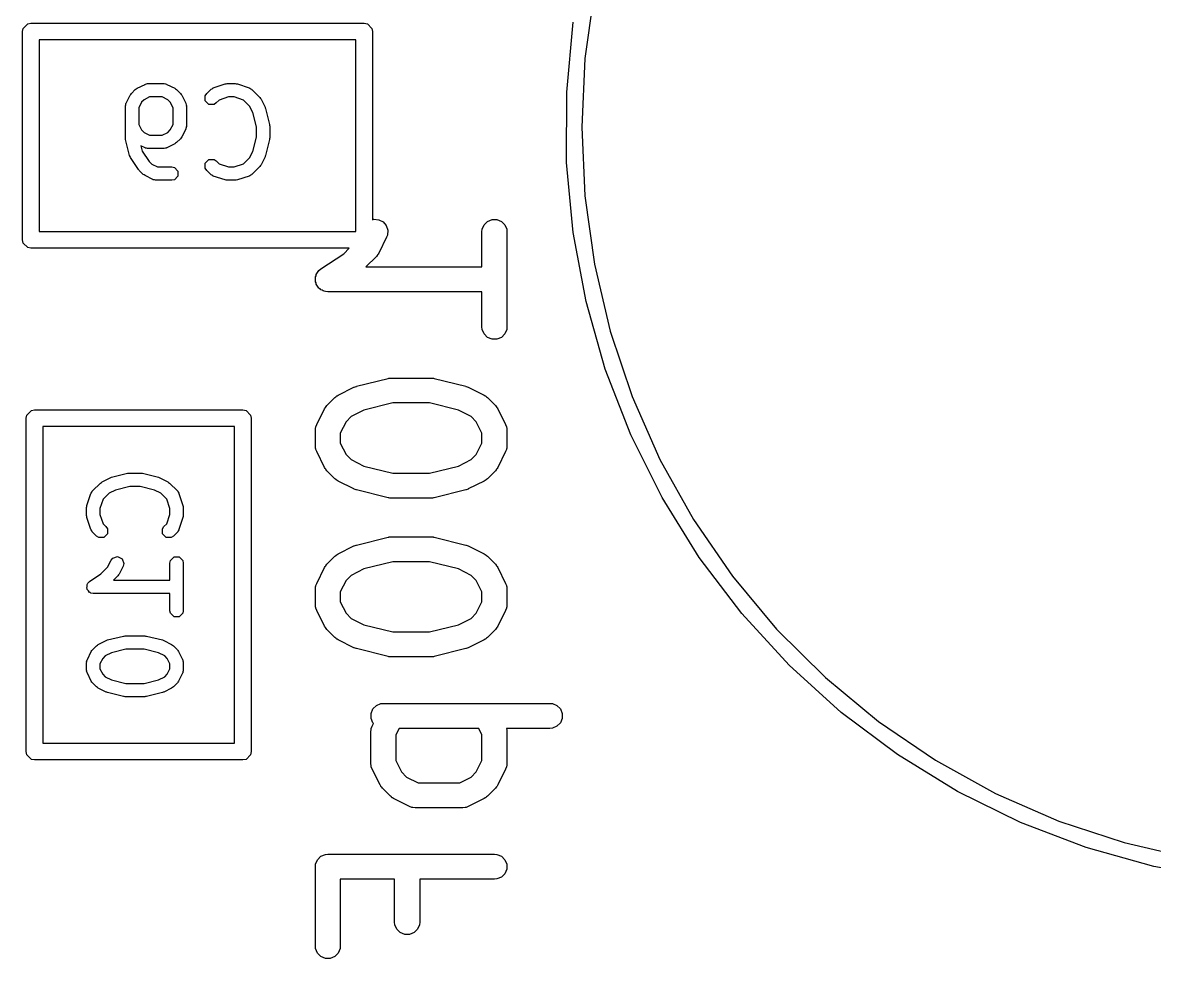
# Model space of a CAD drawing. Extents: x 4.21 to 7.42, y -5.27 to -2.46.
# Drawn here: x 6.2475 to 6.5149, y -4.4511 to -4.2301 of the extents above; entities that cross this region are included whole.
import ezdxf

# ---------------------------------------------------------------- set-up
doc = ezdxf.new("R2010")
doc.units = 0
doc.header["$MEASUREMENT"] = 0
doc.layers.add('BLACK', color=7, linetype='CONTINUOUS')

msp = doc.modelspace()

# ---------------------------------------------------------------- linework, layer by layer
at = {"layer": 'BLACK', "linetype": 'CONTINUOUS'}
for p, q in [((6.3826, -4.22245), (6.38034, -4.23856)), ((6.24761, -4.23147), (6.24868, -4.2304)), ((6.24868, -4.2304), (6.24943, -4.23025)), ((6.24943, -4.23025), (6.32817, -4.23025)), ((6.32817, -4.23025), (6.32892, -4.2304)), ((6.32892, -4.2304), (6.32999, -4.23147)), ((6.37602, -4.24649), (6.37757, -4.22996)), ((6.24746, -4.23222), (6.24761, -4.23147)), ((6.24746, -4.28143), (6.24746, -4.23222)), ((6.32999, -4.23147), (6.33014, -4.23222)), ((6.33014, -4.23222), (6.33014, -4.27667)), ((6.2514, -4.23419), (6.2514, -4.27946)), ((6.3262, -4.23419), (6.2514, -4.23419)), ((6.3262, -4.27946), (6.3262, -4.23419)), ((6.38034, -4.23856), (6.37957, -4.2548)), ((6.27316, -4.24685), (6.27409, -4.24591)), ((6.27409, -4.24591), (6.2743, -4.24577)), ((6.2743, -4.24577), (6.2745, -4.24561)), ((6.2745, -4.24561), (6.27638, -4.24468)), ((6.27638, -4.24468), (6.27645, -4.24465)), ((6.27645, -4.24465), (6.27648, -4.24463)), ((6.27648, -4.24463), (6.27673, -4.24458)), ((6.27673, -4.24458), (6.27697, -4.24451)), ((6.27697, -4.24451), (6.277, -4.24452)), ((6.277, -4.24452), (6.27708, -4.24451)), ((6.27708, -4.24451), (6.28083, -4.24451)), ((6.28083, -4.24451), (6.28091, -4.24452)), ((6.28091, -4.24452), (6.28094, -4.24451)), ((6.28094, -4.24451), (6.28119, -4.24458)), ((6.28119, -4.24458), (6.28143, -4.24463)), ((6.28143, -4.24463), (6.28146, -4.24465)), ((6.28146, -4.24465), (6.28154, -4.24468)), ((6.28154, -4.24468), (6.28341, -4.24561)), ((6.28341, -4.24561), (6.28361, -4.24577)), ((6.28361, -4.24577), (6.28382, -4.24591)), ((6.28382, -4.24591), (6.28476, -4.24685)), ((6.29097, -4.24685), (6.2919, -4.24591)), ((6.2919, -4.24591), (6.29197, -4.24586)), ((6.29197, -4.24586), (6.29199, -4.24583)), ((6.29199, -4.24583), (6.29221, -4.24571)), ((6.29221, -4.24571), (6.29242, -4.24557)), ((6.29242, -4.24557), (6.29245, -4.24557)), ((6.29245, -4.24557), (6.29252, -4.24553)), ((6.29252, -4.24553), (6.29533, -4.24459)), ((6.29533, -4.24459), (6.29558, -4.24456)), ((6.29558, -4.24456), (6.29583, -4.24451)), ((6.29583, -4.24451), (6.2977, -4.24451)), ((6.2977, -4.24451), (6.29795, -4.24456)), ((6.29795, -4.24456), (6.2982, -4.24459)), ((6.2982, -4.24459), (6.30101, -4.24553)), ((6.30101, -4.24553), (6.30108, -4.24557)), ((6.30108, -4.24557), (6.30112, -4.24557)), ((6.30112, -4.24557), (6.30133, -4.24571)), ((6.30133, -4.24571), (6.30155, -4.24583)), ((6.30155, -4.24583), (6.30156, -4.24586)), ((6.30156, -4.24586), (6.30163, -4.24591)), ((6.30163, -4.24591), (6.30351, -4.24778)), ((6.37601, -4.2631), (6.37602, -4.24649)), ((6.27183, -4.24948), (6.27188, -4.24923)), ((6.27188, -4.24923), (6.2719, -4.24921)), ((6.2719, -4.24921), (6.27192, -4.24913)), ((6.27192, -4.24913), (6.27286, -4.24725)), ((6.27286, -4.24725), (6.27302, -4.24706)), ((6.27302, -4.24706), (6.27316, -4.24685)), ((6.27556, -4.24889), (6.27491, -4.25021)), ((6.27614, -4.24832), (6.27556, -4.24889)), ((6.27745, -4.24766), (6.27614, -4.24832)), ((6.28046, -4.24766), (6.27745, -4.24766)), ((6.28177, -4.24832), (6.28046, -4.24766)), ((6.28235, -4.24889), (6.28177, -4.24832)), ((6.28301, -4.25021), (6.28235, -4.24889)), ((6.28476, -4.24685), (6.2849, -4.24706)), ((6.2849, -4.24706), (6.28505, -4.24725)), ((6.28505, -4.24725), (6.28599, -4.24913)), ((6.28599, -4.24913), (6.28601, -4.24921)), ((6.28601, -4.24921), (6.28604, -4.24923)), ((6.28604, -4.24923), (6.28609, -4.24948)), ((6.29063, -4.24736), (6.29097, -4.24685)), ((6.29063, -4.24856), (6.29063, -4.24736)), ((6.29148, -4.24941), (6.29063, -4.24856)), ((6.29319, -4.24907), (6.29268, -4.24941)), ((6.29387, -4.2484), (6.29319, -4.24907)), ((6.29609, -4.24766), (6.29387, -4.2484)), ((6.29745, -4.24766), (6.29609, -4.24766)), ((6.29967, -4.2484), (6.29745, -4.24766)), ((6.3011, -4.24983), (6.29967, -4.2484)), ((6.30351, -4.24778), (6.30365, -4.24799)), ((6.30365, -4.24799), (6.3038, -4.24819)), ((6.3038, -4.24819), (6.30474, -4.25007)), ((6.27176, -4.24972), (6.27183, -4.24948)), ((6.27177, -4.24976), (6.27176, -4.24972)), ((6.27176, -4.24983), (6.27177, -4.24976)), ((6.27176, -4.25733), (6.27176, -4.24983)), ((6.27491, -4.25021), (6.27491, -4.25415)), ((6.28301, -4.25415), (6.28301, -4.25021)), ((6.28609, -4.24948), (6.28615, -4.24972)), ((6.28615, -4.24972), (6.28614, -4.24976)), ((6.28614, -4.24976), (6.28616, -4.24983)), ((6.28616, -4.24983), (6.28616, -4.25452)), ((6.29268, -4.24941), (6.29148, -4.24941)), ((6.30184, -4.25132), (6.3011, -4.24983)), ((6.30269, -4.25471), (6.30184, -4.25132)), ((6.30474, -4.25007), (6.30478, -4.25023)), ((6.30478, -4.25023), (6.30486, -4.25039)), ((6.30486, -4.25039), (6.30579, -4.25414)), ((6.27491, -4.25415), (6.27556, -4.25546)), ((6.28235, -4.25546), (6.28301, -4.25415)), ((6.28615, -4.25463), (6.28609, -4.25488)), ((6.28616, -4.25452), (6.28614, -4.2546)), ((6.28614, -4.2546), (6.28615, -4.25463)), ((6.30579, -4.25414), (6.3058, -4.25433)), ((6.3058, -4.25433), (6.30584, -4.25452)), ((6.30584, -4.25452), (6.30584, -4.25733)), ((6.2718, -4.25752), (6.27176, -4.25733)), ((6.27556, -4.25546), (6.27614, -4.25604)), ((6.27614, -4.25604), (6.27745, -4.2567)), ((6.27745, -4.2567), (6.28046, -4.2567)), ((6.28046, -4.2567), (6.28177, -4.25604)), ((6.28177, -4.25604), (6.28235, -4.25546)), ((6.2849, -4.2573), (6.28476, -4.25751)), ((6.28505, -4.2571), (6.2849, -4.2573)), ((6.28599, -4.25523), (6.28505, -4.2571)), ((6.28601, -4.25515), (6.28599, -4.25523)), ((6.28604, -4.25512), (6.28601, -4.25515)), ((6.28609, -4.25488), (6.28604, -4.25512)), ((6.30184, -4.26053), (6.30269, -4.25714)), ((6.30269, -4.25714), (6.30269, -4.25471)), ((6.30584, -4.25733), (6.3058, -4.25752)), ((6.37957, -4.2548), (6.38032, -4.27105)), ((6.2718, -4.25771), (6.2718, -4.25752)), ((6.27274, -4.26146), (6.2718, -4.25771)), ((6.27638, -4.25968), (6.27542, -4.2592)), ((6.27542, -4.2592), (6.27573, -4.26044)), ((6.27645, -4.2597), (6.27638, -4.25968)), ((6.27648, -4.25973), (6.27645, -4.2597)), ((6.27673, -4.25977), (6.27648, -4.25973)), ((6.27697, -4.25984), (6.27673, -4.25977)), ((6.277, -4.25983), (6.27697, -4.25984)), ((6.27708, -4.25985), (6.277, -4.25983)), ((6.28083, -4.25985), (6.27708, -4.25985)), ((6.28091, -4.25983), (6.28083, -4.25985)), ((6.28094, -4.25984), (6.28091, -4.25983)), ((6.28119, -4.25977), (6.28094, -4.25984)), ((6.28143, -4.25973), (6.28119, -4.25977)), ((6.28146, -4.2597), (6.28143, -4.25973)), ((6.28154, -4.25968), (6.28146, -4.2597)), ((6.28341, -4.25874), (6.28154, -4.25968)), ((6.28361, -4.25859), (6.28341, -4.25874)), ((6.28382, -4.25845), (6.28361, -4.25859)), ((6.28476, -4.25751), (6.28382, -4.25845)), ((6.30579, -4.25771), (6.30486, -4.26146)), ((6.3058, -4.25752), (6.30579, -4.25771)), ((6.27286, -4.26171), (6.27274, -4.26146)), ((6.27296, -4.26196), (6.27286, -4.26171)), ((6.27483, -4.26477), (6.27296, -4.26196)), ((6.27573, -4.26044), (6.27737, -4.26289)), ((6.29063, -4.26329), (6.29148, -4.26244)), ((6.29148, -4.26244), (6.29268, -4.26244)), ((6.29268, -4.26244), (6.29319, -4.26278)), ((6.29967, -4.26346), (6.3011, -4.26202)), ((6.3011, -4.26202), (6.30184, -4.26053)), ((6.30474, -4.26179), (6.3038, -4.26366)), ((6.30478, -4.26162), (6.30474, -4.26179)), ((6.30486, -4.26146), (6.30478, -4.26162)), ((6.27494, -4.26488), (6.27483, -4.26477)), ((6.27503, -4.26501), (6.27494, -4.26488)), ((6.27597, -4.26595), (6.27503, -4.26501)), ((6.27737, -4.26289), (6.27802, -4.26354)), ((6.27802, -4.26354), (6.27933, -4.26419)), ((6.27933, -4.26419), (6.28271, -4.26419)), ((6.28271, -4.26419), (6.28331, -4.26431)), ((6.28331, -4.26431), (6.28416, -4.26517)), ((6.28416, -4.26517), (6.28416, -4.26637)), ((6.29063, -4.2645), (6.29063, -4.26329)), ((6.29097, -4.26501), (6.29063, -4.2645)), ((6.2919, -4.26595), (6.29097, -4.26501)), ((6.29319, -4.26278), (6.29387, -4.26346)), ((6.29387, -4.26346), (6.29609, -4.26419)), ((6.29609, -4.26419), (6.29745, -4.26419)), ((6.29745, -4.26419), (6.29967, -4.26346)), ((6.30351, -4.26407), (6.30163, -4.26595)), ((6.30365, -4.26386), (6.30351, -4.26407)), ((6.3038, -4.26366), (6.30365, -4.26386)), ((6.37754, -4.27964), (6.37601, -4.2631)), ((6.27618, -4.26609), (6.27597, -4.26595)), ((6.27638, -4.26624), (6.27618, -4.26609)), ((6.27825, -4.26718), (6.27638, -4.26624)), ((6.27833, -4.2672), (6.27825, -4.26718)), ((6.27835, -4.26722), (6.27833, -4.2672)), ((6.2786, -4.26727), (6.27835, -4.26722)), ((6.27885, -4.26734), (6.2786, -4.26727)), ((6.27888, -4.26733), (6.27885, -4.26734)), ((6.27896, -4.26734), (6.27888, -4.26733)), ((6.28271, -4.26734), (6.27896, -4.26734)), ((6.28331, -4.26722), (6.28271, -4.26734)), ((6.28416, -4.26637), (6.28331, -4.26722)), ((6.29197, -4.26599), (6.2919, -4.26595)), ((6.29199, -4.26602), (6.29197, -4.26599)), ((6.2922, -4.26615), (6.29199, -4.26602)), ((6.29242, -4.26629), (6.2922, -4.26615)), ((6.29245, -4.26629), (6.29242, -4.26629)), ((6.29252, -4.26633), (6.29245, -4.26629)), ((6.29533, -4.26726), (6.29252, -4.26633)), ((6.29558, -4.26729), (6.29533, -4.26726)), ((6.29583, -4.26734), (6.29558, -4.26729)), ((6.2977, -4.26734), (6.29583, -4.26734)), ((6.29795, -4.26729), (6.2977, -4.26734)), ((6.2982, -4.26726), (6.29795, -4.26729)), ((6.30101, -4.26633), (6.2982, -4.26726)), ((6.30108, -4.26629), (6.30101, -4.26633)), ((6.30112, -4.26629), (6.30108, -4.26629)), ((6.30133, -4.26615), (6.30112, -4.26629)), ((6.30155, -4.26602), (6.30133, -4.26615)), ((6.30156, -4.26599), (6.30155, -4.26602)), ((6.30163, -4.26595), (6.30156, -4.26599)), ((6.38032, -4.27105), (6.38256, -4.28715)), ((6.33014, -4.27667), (6.33046, -4.27656)), ((6.33046, -4.27656), (6.33161, -4.27665)), ((6.33161, -4.27665), (6.33264, -4.27716)), ((6.33264, -4.27716), (6.33339, -4.27803)), ((6.33339, -4.27803), (6.33376, -4.27912)), ((6.35605, -4.27892), (6.35649, -4.27785)), ((6.35649, -4.27785), (6.35731, -4.27704)), ((6.35731, -4.27704), (6.35837, -4.2766)), ((6.35837, -4.2766), (6.35953, -4.2766)), ((6.35953, -4.2766), (6.36059, -4.27704)), ((6.36059, -4.27704), (6.3614, -4.27785)), ((6.3614, -4.27785), (6.36185, -4.27892)), ((6.2514, -4.27946), (6.3262, -4.27946)), ((6.33347, -4.28081), (6.33159, -4.28456)), ((6.33368, -4.28027), (6.33347, -4.28081)), ((6.33376, -4.27912), (6.33368, -4.28027)), ((6.356, -4.27949), (6.35605, -4.27892)), ((6.356, -4.28779), (6.356, -4.27949)), ((6.36185, -4.27892), (6.3619, -4.27949)), ((6.3619, -4.27949), (6.3619, -4.30199)), ((6.38059, -4.29597), (6.37754, -4.27964)), ((6.24761, -4.28219), (6.24746, -4.28143)), ((6.24868, -4.28325), (6.24761, -4.28219)), ((6.24943, -4.2834), (6.24868, -4.28325)), ((6.32462, -4.2834), (6.24943, -4.2834)), ((6.32332, -4.2847), (6.32462, -4.2834)), ((6.31794, -4.28829), (6.32332, -4.2847)), ((6.33104, -4.28533), (6.32858, -4.28779)), ((6.33123, -4.28511), (6.33104, -4.28533)), ((6.33129, -4.28505), (6.33123, -4.28511)), ((6.33134, -4.28497), (6.33129, -4.28505)), ((6.33141, -4.28488), (6.33134, -4.28497)), ((6.33144, -4.28481), (6.33141, -4.28488)), ((6.33159, -4.28456), (6.33144, -4.28481)), ((6.31685, -4.28961), (6.31701, -4.28937)), ((6.31701, -4.28937), (6.31712, -4.2891)), ((6.31712, -4.2891), (6.31733, -4.2889)), ((6.31733, -4.2889), (6.31749, -4.28865)), ((6.31749, -4.28865), (6.31794, -4.28829)), ((6.31794, -4.28829), (6.31794, -4.28829)), ((6.31794, -4.28829), (6.31794, -4.28829)), ((6.31794, -4.28829), (6.31794, -4.28829)), ((6.32858, -4.28779), (6.356, -4.28779)), ((6.38256, -4.28715), (6.38629, -4.30298)), ((6.31663, -4.29074), (6.31668, -4.29046)), ((6.31668, -4.29103), (6.31663, -4.29074)), ((6.31668, -4.29017), (6.3168, -4.2899)), ((6.31668, -4.29046), (6.31668, -4.29017)), ((6.31668, -4.29132), (6.31668, -4.29103)), ((6.31679, -4.29159), (6.31668, -4.29132)), ((6.31685, -4.29187), (6.31679, -4.29159)), ((6.3168, -4.2899), (6.31685, -4.28961)), ((6.31701, -4.29211), (6.31685, -4.29187)), ((6.31712, -4.29238), (6.31701, -4.29211)), ((6.31733, -4.29259), (6.31712, -4.29238)), ((6.31749, -4.29283), (6.31733, -4.29259)), ((6.31773, -4.29299), (6.31749, -4.29283)), ((6.31794, -4.2932), (6.31773, -4.29299)), ((6.31821, -4.29331), (6.31794, -4.2932)), ((6.31845, -4.29347), (6.31821, -4.29331)), ((6.31873, -4.29353), (6.31845, -4.29347)), ((6.319, -4.29364), (6.31873, -4.29353)), ((6.31957, -4.29369), (6.319, -4.29364)), ((6.31958, -4.2937), (6.31957, -4.29369)), ((6.356, -4.2937), (6.31958, -4.2937)), ((6.31958, -4.2937), (6.31958, -4.2937)), ((6.31958, -4.2937), (6.31958, -4.2937)), ((6.356, -4.30199), (6.356, -4.2937)), ((6.38514, -4.31195), (6.38059, -4.29597)), ((6.35605, -4.30257), (6.356, -4.30199)), ((6.35649, -4.30363), (6.35605, -4.30257)), ((6.36185, -4.30257), (6.3614, -4.30363)), ((6.3619, -4.30199), (6.36185, -4.30257)), ((6.35731, -4.30445), (6.35649, -4.30363)), ((6.35837, -4.30489), (6.35731, -4.30445)), ((6.35953, -4.30489), (6.35837, -4.30489)), ((6.36059, -4.30445), (6.35953, -4.30489)), ((6.3614, -4.30363), (6.36059, -4.30445)), ((6.38629, -4.30298), (6.39147, -4.3184)), ((6.39116, -4.32743), (6.38514, -4.31195)), ((6.3258, -4.31621), (6.32582, -4.31619)), ((6.32582, -4.31619), (6.32606, -4.31611)), ((6.32606, -4.31611), (6.3263, -4.31602)), ((6.3263, -4.31602), (6.32632, -4.31601)), ((6.32632, -4.31601), (6.32636, -4.316)), ((6.32636, -4.316), (6.33386, -4.31412)), ((6.33386, -4.31412), (6.33396, -4.31411)), ((6.33396, -4.31411), (6.334, -4.31409)), ((6.334, -4.31409), (6.33422, -4.31407)), ((6.33422, -4.31407), (6.33443, -4.31404)), ((6.33443, -4.31404), (6.33448, -4.31405)), ((6.33448, -4.31405), (6.33458, -4.31404)), ((6.33458, -4.31404), (6.34395, -4.31404)), ((6.34395, -4.31404), (6.34405, -4.31405)), ((6.34405, -4.31405), (6.34409, -4.31404)), ((6.34409, -4.31404), (6.34431, -4.31407)), ((6.34431, -4.31407), (6.34453, -4.31409)), ((6.34453, -4.31409), (6.34457, -4.31411)), ((6.34457, -4.31411), (6.34467, -4.31412)), ((6.34467, -4.31412), (6.35217, -4.316)), ((6.35217, -4.316), (6.35221, -4.31601)), ((6.35221, -4.31601), (6.35223, -4.31602)), ((6.35223, -4.31602), (6.35247, -4.31611)), ((6.35247, -4.31611), (6.35271, -4.31619)), ((6.35271, -4.31619), (6.35273, -4.31621)), ((6.31937, -4.32053), (6.32124, -4.31865)), ((6.32124, -4.31865), (6.32147, -4.31847)), ((6.32147, -4.31847), (6.32152, -4.31841)), ((6.32152, -4.31841), (6.32161, -4.31835)), ((6.32161, -4.31835), (6.32169, -4.31828)), ((6.32169, -4.31828), (6.32176, -4.31825)), ((6.32176, -4.31825), (6.32201, -4.3181)), ((6.32201, -4.3181), (6.32576, -4.31622)), ((6.32576, -4.31622), (6.3258, -4.31621)), ((6.35273, -4.31621), (6.35277, -4.31622)), ((6.35277, -4.31622), (6.35652, -4.3181)), ((6.35652, -4.3181), (6.35677, -4.31825)), ((6.35677, -4.31825), (6.35684, -4.31828)), ((6.35684, -4.31828), (6.35692, -4.31835)), ((6.35692, -4.31835), (6.35701, -4.31841)), ((6.35701, -4.31841), (6.35706, -4.31847)), ((6.35706, -4.31847), (6.35729, -4.31865)), ((6.35729, -4.31865), (6.35916, -4.32053)), ((6.39147, -4.3184), (6.39805, -4.33327)), ((6.31694, -4.32504), (6.31881, -4.32129)), ((6.31881, -4.32129), (6.31897, -4.32105)), ((6.31897, -4.32105), (6.319, -4.32097)), ((6.319, -4.32097), (6.31907, -4.32089)), ((6.31907, -4.32089), (6.31912, -4.3208)), ((6.31912, -4.3208), (6.31918, -4.32075)), ((6.31918, -4.32075), (6.31937, -4.32053)), ((6.33494, -4.31994), (6.32811, -4.32165)), ((6.34359, -4.31994), (6.33494, -4.31994)), ((6.35042, -4.32165), (6.34359, -4.31994)), ((6.35916, -4.32053), (6.35935, -4.32075)), ((6.35935, -4.32075), (6.35941, -4.3208)), ((6.35941, -4.3208), (6.35946, -4.32089)), ((6.35946, -4.32089), (6.35953, -4.32097)), ((6.35953, -4.32097), (6.35956, -4.32105)), ((6.35956, -4.32105), (6.35972, -4.32129)), ((6.35972, -4.32129), (6.36159, -4.32504)), ((6.24833, -4.32355), (6.24848, -4.3228)), ((6.24833, -4.40229), (6.24833, -4.32355)), ((6.24848, -4.3228), (6.24954, -4.32173)), ((6.24954, -4.32173), (6.2503, -4.32158)), ((6.2503, -4.32158), (6.29951, -4.32158)), ((6.29951, -4.32158), (6.30026, -4.32173)), ((6.30026, -4.32173), (6.30133, -4.3228)), ((6.30133, -4.3228), (6.30148, -4.32355)), ((6.30148, -4.32355), (6.30148, -4.40229)), ((6.32508, -4.32317), (6.32388, -4.32436)), ((6.32811, -4.32165), (6.32508, -4.32317)), ((6.35345, -4.32317), (6.35042, -4.32165)), ((6.35465, -4.32436), (6.35345, -4.32317)), ((6.25226, -4.32552), (6.25226, -4.40032)), ((6.29754, -4.32552), (6.25226, -4.32552)), ((6.29754, -4.40032), (6.29754, -4.32552)), ((6.31663, -4.32636), (6.31668, -4.32579)), ((6.31663, -4.33011), (6.31663, -4.32636)), ((6.31668, -4.32579), (6.31672, -4.32569)), ((6.31672, -4.32569), (6.31673, -4.32558)), ((6.31673, -4.32558), (6.31694, -4.32504)), ((6.32388, -4.32436), (6.32253, -4.32706)), ((6.356, -4.32706), (6.35465, -4.32436)), ((6.36159, -4.32504), (6.3618, -4.32558)), ((6.3618, -4.32558), (6.3618, -4.32569)), ((6.3618, -4.32569), (6.36185, -4.32579)), ((6.36185, -4.32579), (6.3619, -4.32636)), ((6.3619, -4.32636), (6.3619, -4.33011)), ((6.32253, -4.32706), (6.32253, -4.32942)), ((6.32253, -4.32942), (6.32388, -4.33211)), ((6.35465, -4.33211), (6.356, -4.32942)), ((6.356, -4.32942), (6.356, -4.32706)), ((6.39858, -4.34229), (6.39116, -4.32743)), ((6.31668, -4.33069), (6.31663, -4.33011)), ((6.31672, -4.33079), (6.31668, -4.33069)), ((6.31673, -4.33089), (6.31672, -4.33079)), ((6.31694, -4.33143), (6.31673, -4.33089)), ((6.31881, -4.33518), (6.31694, -4.33143)), ((6.32388, -4.33211), (6.32508, -4.33331)), ((6.35345, -4.33331), (6.35465, -4.33211)), ((6.36159, -4.33143), (6.35972, -4.33518)), ((6.3618, -4.33089), (6.36159, -4.33143)), ((6.36185, -4.33069), (6.3618, -4.33079)), ((6.3618, -4.33079), (6.3618, -4.33089)), ((6.3619, -4.33011), (6.36185, -4.33069)), ((6.32508, -4.33331), (6.32811, -4.33483)), ((6.32811, -4.33483), (6.33494, -4.33653)), ((6.34359, -4.33653), (6.35042, -4.33483)), ((6.35042, -4.33483), (6.35345, -4.33331)), ((6.39805, -4.33327), (6.40599, -4.34747)), ((6.26814, -4.33761), (6.26831, -4.33756)), ((6.26831, -4.33756), (6.26846, -4.33749)), ((6.26846, -4.33749), (6.27221, -4.33655)), ((6.27221, -4.33655), (6.27241, -4.33654)), ((6.27241, -4.33654), (6.2726, -4.33651)), ((6.2726, -4.33651), (6.27541, -4.33651)), ((6.27541, -4.33651), (6.2756, -4.33654)), ((6.2756, -4.33654), (6.27579, -4.33655)), ((6.27579, -4.33655), (6.27954, -4.33749)), ((6.27954, -4.33749), (6.2797, -4.33756)), ((6.2797, -4.33756), (6.27986, -4.33761)), ((6.31897, -4.33543), (6.31881, -4.33518)), ((6.319, -4.3355), (6.31897, -4.33543)), ((6.31907, -4.33558), (6.319, -4.3355)), ((6.31912, -4.33567), (6.31907, -4.33558)), ((6.31918, -4.33572), (6.31912, -4.33567)), ((6.31937, -4.33595), (6.31918, -4.33572)), ((6.32124, -4.33783), (6.31937, -4.33595)), ((6.33494, -4.33653), (6.34359, -4.33653)), ((6.35916, -4.33595), (6.35729, -4.33783)), ((6.35935, -4.33572), (6.35916, -4.33595)), ((6.35941, -4.33567), (6.35935, -4.33572)), ((6.35946, -4.33558), (6.35941, -4.33567)), ((6.35953, -4.3355), (6.35946, -4.33558)), ((6.35956, -4.33543), (6.35953, -4.3355)), ((6.35972, -4.33518), (6.35956, -4.33543)), ((6.26398, -4.34072), (6.26586, -4.33884)), ((6.26586, -4.33884), (6.26607, -4.3387)), ((6.26607, -4.3387), (6.26627, -4.33855)), ((6.26627, -4.33855), (6.26814, -4.33761)), ((6.27279, -4.33966), (6.2694, -4.3405)), ((6.27521, -4.33966), (6.27279, -4.33966)), ((6.27861, -4.3405), (6.27521, -4.33966)), ((6.27986, -4.33761), (6.28174, -4.33855)), ((6.28174, -4.33855), (6.28194, -4.3387)), ((6.28194, -4.3387), (6.28215, -4.33884)), ((6.28215, -4.33884), (6.28402, -4.34072)), ((6.32147, -4.33801), (6.32124, -4.33783)), ((6.32152, -4.33807), (6.32147, -4.33801)), ((6.32161, -4.33813), (6.32152, -4.33807)), ((6.32169, -4.33819), (6.32161, -4.33813)), ((6.32176, -4.33822), (6.32169, -4.33819)), ((6.32201, -4.33838), (6.32176, -4.33822)), ((6.32576, -4.34025), (6.32201, -4.33838)), ((6.3258, -4.34027), (6.32576, -4.34025)), ((6.35277, -4.34025), (6.35273, -4.34027)), ((6.35652, -4.33838), (6.35277, -4.34025)), ((6.35677, -4.33822), (6.35652, -4.33838)), ((6.35684, -4.33819), (6.35677, -4.33822)), ((6.35692, -4.33813), (6.35684, -4.33819)), ((6.35701, -4.33807), (6.35692, -4.33813)), ((6.35706, -4.33801), (6.35701, -4.33807)), ((6.35729, -4.33783), (6.35706, -4.33801)), ((6.26267, -4.34414), (6.2636, -4.34133)), ((6.2636, -4.34133), (6.26364, -4.34126)), ((6.26364, -4.34123), (6.26378, -4.34102)), ((6.26364, -4.34126), (6.26364, -4.34123)), ((6.26378, -4.34102), (6.26391, -4.3408)), ((6.26391, -4.3408), (6.26394, -4.34078)), ((6.26394, -4.34078), (6.26398, -4.34072)), ((6.26647, -4.34268), (6.26573, -4.3449)), ((6.2679, -4.34125), (6.26647, -4.34268)), ((6.2694, -4.3405), (6.2679, -4.34125)), ((6.2801, -4.34125), (6.27861, -4.3405)), ((6.28153, -4.34268), (6.2801, -4.34125)), ((6.28227, -4.3449), (6.28153, -4.34268)), ((6.28402, -4.34072), (6.28406, -4.34078)), ((6.28406, -4.34078), (6.2841, -4.3408)), ((6.2841, -4.3408), (6.28422, -4.34102)), ((6.28422, -4.34102), (6.28436, -4.34123)), ((6.28436, -4.34123), (6.28436, -4.34126)), ((6.28436, -4.34126), (6.2844, -4.34133)), ((6.2844, -4.34133), (6.28534, -4.34414)), ((6.32582, -4.34028), (6.3258, -4.34027)), ((6.32606, -4.34037), (6.32582, -4.34028)), ((6.3263, -4.34046), (6.32606, -4.34037)), ((6.32632, -4.34046), (6.3263, -4.34046)), ((6.32636, -4.34048), (6.32632, -4.34046)), ((6.33386, -4.34235), (6.32636, -4.34048)), ((6.33396, -4.34237), (6.33386, -4.34235)), ((6.334, -4.34238), (6.33396, -4.34237)), ((6.33422, -4.3424), (6.334, -4.34238)), ((6.33443, -4.34244), (6.33422, -4.3424)), ((6.33448, -4.34243), (6.33443, -4.34244)), ((6.33458, -4.34244), (6.33448, -4.34243)), ((6.34395, -4.34244), (6.33458, -4.34244)), ((6.34405, -4.34243), (6.34395, -4.34244)), ((6.34409, -4.34244), (6.34405, -4.34243)), ((6.34431, -4.3424), (6.34409, -4.34244)), ((6.34453, -4.34238), (6.34431, -4.3424)), ((6.34457, -4.34237), (6.34453, -4.34238)), ((6.34467, -4.34235), (6.34457, -4.34237)), ((6.35217, -4.34048), (6.34467, -4.34235)), ((6.35221, -4.34046), (6.35217, -4.34048)), ((6.35223, -4.34046), (6.35221, -4.34046)), ((6.35247, -4.34037), (6.35223, -4.34046)), ((6.35271, -4.34028), (6.35247, -4.34037)), ((6.35273, -4.34027), (6.35271, -4.34028)), ((6.40735, -4.3564), (6.39858, -4.34229)), ((6.26258, -4.34464), (6.26263, -4.34439)), ((6.26258, -4.34652), (6.26258, -4.34464)), ((6.26263, -4.34439), (6.26267, -4.34414)), ((6.26573, -4.3449), (6.26573, -4.34626)), ((6.28227, -4.34626), (6.28227, -4.3449)), ((6.28534, -4.34414), (6.28537, -4.34439)), ((6.28537, -4.34439), (6.28542, -4.34464)), ((6.28542, -4.34464), (6.28542, -4.34652)), ((6.26263, -4.34676), (6.26258, -4.34652)), ((6.26267, -4.34702), (6.26263, -4.34676)), ((6.2636, -4.34983), (6.26267, -4.34702)), ((6.26573, -4.34626), (6.26647, -4.34848)), ((6.28153, -4.34848), (6.28227, -4.34626)), ((6.28534, -4.34702), (6.2844, -4.34983)), ((6.28537, -4.34676), (6.28534, -4.34702)), ((6.28542, -4.34652), (6.28537, -4.34676)), ((6.40599, -4.34747), (6.4152, -4.36087)), ((6.26364, -4.3499), (6.2636, -4.34983)), ((6.26364, -4.34993), (6.26364, -4.3499)), ((6.26378, -4.35014), (6.26364, -4.34993)), ((6.26391, -4.35036), (6.26378, -4.35014)), ((6.26394, -4.35038), (6.26391, -4.35036)), ((6.26398, -4.35044), (6.26394, -4.35038)), ((6.26492, -4.35138), (6.26398, -4.35044)), ((6.26647, -4.34848), (6.26715, -4.34915)), ((6.26749, -4.35087), (6.26664, -4.35172)), ((6.26715, -4.34915), (6.26749, -4.34966)), ((6.26749, -4.34966), (6.26749, -4.35087)), ((6.28051, -4.34966), (6.28086, -4.34915)), ((6.28051, -4.35087), (6.28051, -4.34966)), ((6.28137, -4.35172), (6.28051, -4.35087)), ((6.28086, -4.34915), (6.28153, -4.34848)), ((6.28402, -4.35044), (6.28308, -4.35138)), ((6.28406, -4.35038), (6.28402, -4.35044)), ((6.2841, -4.35036), (6.28406, -4.35038)), ((6.28422, -4.35014), (6.2841, -4.35036)), ((6.28436, -4.34993), (6.28422, -4.35014)), ((6.2844, -4.34983), (6.28436, -4.3499)), ((6.28436, -4.3499), (6.28436, -4.34993)), ((6.26543, -4.35172), (6.26492, -4.35138)), ((6.26664, -4.35172), (6.26543, -4.35172)), ((6.28257, -4.35172), (6.28137, -4.35172)), ((6.28308, -4.35138), (6.28257, -4.35172)), ((6.32582, -4.35369), (6.32606, -4.3536)), ((6.32606, -4.3536), (6.3263, -4.35351)), ((6.3263, -4.35351), (6.32632, -4.35351)), ((6.32632, -4.35351), (6.32636, -4.35349)), ((6.32636, -4.35349), (6.33386, -4.35162)), ((6.33386, -4.35162), (6.33396, -4.35161)), ((6.33396, -4.35161), (6.334, -4.35159)), ((6.334, -4.35159), (6.33422, -4.35157)), ((6.33422, -4.35157), (6.33443, -4.35154)), ((6.33443, -4.35154), (6.33448, -4.35154)), ((6.33448, -4.35154), (6.33458, -4.35153)), ((6.33458, -4.35153), (6.34395, -4.35153)), ((6.34395, -4.35153), (6.34405, -4.35154)), ((6.34405, -4.35154), (6.34409, -4.35154)), ((6.34409, -4.35154), (6.34431, -4.35157)), ((6.34431, -4.35157), (6.34453, -4.35159)), ((6.34453, -4.35159), (6.34457, -4.35161)), ((6.34457, -4.35161), (6.34467, -4.35162)), ((6.34467, -4.35162), (6.35217, -4.35349)), ((6.35217, -4.35349), (6.35221, -4.35351)), ((6.35221, -4.35351), (6.35223, -4.35351)), ((6.35223, -4.35351), (6.35247, -4.3536)), ((6.35247, -4.3536), (6.35271, -4.35369)), ((6.26875, -4.35658), (6.2699, -4.35619)), ((6.2699, -4.35619), (6.27097, -4.35673)), ((6.31937, -4.35802), (6.32124, -4.35615)), ((6.32124, -4.35615), (6.32147, -4.35596)), ((6.32147, -4.35596), (6.32152, -4.3559)), ((6.32152, -4.3559), (6.32161, -4.35585)), ((6.32161, -4.35585), (6.32169, -4.35578)), ((6.32169, -4.35578), (6.32176, -4.35575)), ((6.32176, -4.35575), (6.32201, -4.35559)), ((6.32201, -4.35559), (6.32576, -4.35372)), ((6.32576, -4.35372), (6.3258, -4.3537)), ((6.3258, -4.3537), (6.32582, -4.35369)), ((6.35271, -4.35369), (6.35273, -4.3537)), ((6.35273, -4.3537), (6.35277, -4.35372)), ((6.35277, -4.35372), (6.35652, -4.35559)), ((6.35652, -4.35559), (6.35677, -4.35575)), ((6.35677, -4.35575), (6.35684, -4.35578)), ((6.35684, -4.35578), (6.35692, -4.35585)), ((6.35692, -4.35585), (6.35701, -4.3559)), ((6.35701, -4.3559), (6.35706, -4.35596)), ((6.35706, -4.35596), (6.35729, -4.35615)), ((6.35729, -4.35615), (6.35916, -4.35802)), ((6.26597, -4.36029), (6.26755, -4.35871)), ((6.26755, -4.35871), (6.26838, -4.35706)), ((6.26838, -4.35706), (6.26875, -4.35658)), ((6.27119, -4.35847), (6.27025, -4.36034)), ((6.27097, -4.35673), (6.27135, -4.35788)), ((6.27135, -4.35788), (6.27119, -4.35847)), ((6.28227, -4.35777), (6.28239, -4.35716)), ((6.28227, -4.36182), (6.28227, -4.35777)), ((6.28239, -4.35716), (6.28324, -4.35631)), ((6.28324, -4.35631), (6.28445, -4.35631)), ((6.28445, -4.35631), (6.2853, -4.35716)), ((6.2853, -4.35716), (6.28542, -4.35777)), ((6.28542, -4.35777), (6.28542, -4.36901)), ((6.31694, -4.36254), (6.31881, -4.35879)), ((6.31881, -4.35879), (6.31897, -4.35854)), ((6.31897, -4.35854), (6.319, -4.35847)), ((6.319, -4.35847), (6.31907, -4.35839)), ((6.31907, -4.35839), (6.31912, -4.3583)), ((6.31912, -4.3583), (6.31918, -4.35825)), ((6.31918, -4.35825), (6.31937, -4.35802)), ((6.33494, -4.35744), (6.32811, -4.35915)), ((6.34359, -4.35744), (6.33494, -4.35744)), ((6.35042, -4.35915), (6.34359, -4.35744)), ((6.35916, -4.35802), (6.35935, -4.35825)), ((6.35935, -4.35825), (6.35941, -4.3583)), ((6.35941, -4.3583), (6.35946, -4.35839)), ((6.35946, -4.35839), (6.35953, -4.35847)), ((6.35953, -4.35847), (6.35956, -4.35854)), ((6.35956, -4.35854), (6.35972, -4.35879)), ((6.35972, -4.35879), (6.36159, -4.36254)), ((6.41738, -4.36963), (6.40735, -4.3564)), ((6.26329, -4.36208), (6.26597, -4.36029)), ((6.26996, -4.36075), (6.2689, -4.36182)), ((6.2701, -4.36054), (6.26996, -4.36075)), ((6.27025, -4.36034), (6.2701, -4.36054)), ((6.32508, -4.36066), (6.32388, -4.36186)), ((6.32811, -4.35915), (6.32508, -4.36066)), ((6.35345, -4.36066), (6.35042, -4.35915)), ((6.35465, -4.36186), (6.35345, -4.36066)), ((6.4152, -4.36087), (6.42562, -4.37335)), ((6.26261, -4.3637), (6.2627, -4.36325)), ((6.2627, -4.36383), (6.26261, -4.3637)), ((6.2627, -4.36279), (6.26282, -4.36267)), ((6.2627, -4.36325), (6.2627, -4.36279)), ((6.2627, -4.36399), (6.2627, -4.36383)), ((6.26303, -4.36432), (6.2627, -4.36399)), ((6.26282, -4.36267), (6.26285, -4.36251)), ((6.26285, -4.36251), (6.26329, -4.36208)), ((6.26328, -4.3647), (6.26303, -4.36432)), ((6.2689, -4.36182), (6.28227, -4.36182)), ((6.31663, -4.36386), (6.31668, -4.36328)), ((6.31663, -4.36761), (6.31663, -4.36386)), ((6.31668, -4.36328), (6.31672, -4.36318)), ((6.31672, -4.36318), (6.31673, -4.36308)), ((6.31673, -4.36308), (6.31694, -4.36254)), ((6.32388, -4.36186), (6.32253, -4.36456)), ((6.356, -4.36456), (6.35465, -4.36186)), ((6.36159, -4.36254), (6.3618, -4.36308)), ((6.3618, -4.36308), (6.3618, -4.36318)), ((6.3618, -4.36318), (6.36185, -4.36328)), ((6.36185, -4.36328), (6.3619, -4.36386)), ((6.3619, -4.36386), (6.3619, -4.36761)), ((6.26344, -4.36473), (6.26328, -4.3647)), ((6.26356, -4.36484), (6.26344, -4.36473)), ((6.26416, -4.36496), (6.26356, -4.36484)), ((6.28227, -4.36496), (6.26416, -4.36496)), ((6.28227, -4.36901), (6.28227, -4.36496)), ((6.32253, -4.36456), (6.32253, -4.36691)), ((6.32253, -4.36691), (6.32388, -4.36961)), ((6.35465, -4.36961), (6.356, -4.36691)), ((6.356, -4.36691), (6.356, -4.36456)), ((6.28239, -4.36962), (6.28227, -4.36901)), ((6.28324, -4.37047), (6.28239, -4.36962)), ((6.2853, -4.36962), (6.28445, -4.37047)), ((6.28542, -4.36901), (6.2853, -4.36962)), ((6.31668, -4.36818), (6.31663, -4.36761)), ((6.31672, -4.36828), (6.31668, -4.36818)), ((6.31673, -4.36839), (6.31672, -4.36828)), ((6.31694, -4.36893), (6.31673, -4.36839)), ((6.31881, -4.37268), (6.31694, -4.36893)), ((6.32388, -4.36961), (6.32508, -4.37081)), ((6.35345, -4.37081), (6.35465, -4.36961)), ((6.36159, -4.36893), (6.35972, -4.37268)), ((6.3618, -4.36839), (6.36159, -4.36893)), ((6.36185, -4.36818), (6.3618, -4.36828)), ((6.3618, -4.36828), (6.3618, -4.36839)), ((6.3619, -4.36761), (6.36185, -4.36818)), ((6.4286, -4.38188), (6.41738, -4.36963)), ((6.28445, -4.37047), (6.28324, -4.37047)), ((6.32508, -4.37081), (6.32811, -4.37232)), ((6.32811, -4.37232), (6.33494, -4.37403)), ((6.34359, -4.37403), (6.35042, -4.37232)), ((6.35042, -4.37232), (6.35345, -4.37081)), ((6.26753, -4.37592), (6.27128, -4.37499)), ((6.27128, -4.37499), (6.27147, -4.37498)), ((6.27147, -4.37498), (6.27166, -4.37494)), ((6.27166, -4.37494), (6.27635, -4.37494)), ((6.27635, -4.37494), (6.27653, -4.37498)), ((6.27653, -4.37498), (6.27673, -4.37499)), ((6.27673, -4.37499), (6.28048, -4.37592)), ((6.31897, -4.37293), (6.31881, -4.37268)), ((6.319, -4.373), (6.31897, -4.37293)), ((6.31907, -4.37308), (6.319, -4.373)), ((6.31912, -4.37317), (6.31907, -4.37308)), ((6.31918, -4.37322), (6.31912, -4.37317)), ((6.31937, -4.37345), (6.31918, -4.37322)), ((6.32124, -4.37532), (6.31937, -4.37345)), ((6.33494, -4.37403), (6.34359, -4.37403)), ((6.35916, -4.37345), (6.35729, -4.37532)), ((6.35935, -4.37322), (6.35916, -4.37345)), ((6.35941, -4.37317), (6.35935, -4.37322)), ((6.35946, -4.37308), (6.35941, -4.37317)), ((6.35953, -4.373), (6.35946, -4.37308)), ((6.35956, -4.37293), (6.35953, -4.373)), ((6.35972, -4.37268), (6.35956, -4.37293)), ((6.42562, -4.37335), (6.43715, -4.38482)), ((6.26398, -4.37821), (6.26492, -4.37727)), ((6.26492, -4.37727), (6.26513, -4.37713)), ((6.26513, -4.37713), (6.26533, -4.37698)), ((6.26533, -4.37698), (6.2672, -4.37604)), ((6.2672, -4.37604), (6.26737, -4.376)), ((6.26737, -4.376), (6.26753, -4.37592)), ((6.28048, -4.37592), (6.28063, -4.376)), ((6.28063, -4.376), (6.2808, -4.37604)), ((6.2808, -4.37604), (6.28267, -4.37698)), ((6.28267, -4.37698), (6.28287, -4.37713)), ((6.28287, -4.37713), (6.28308, -4.37727)), ((6.28308, -4.37727), (6.28402, -4.37821)), ((6.32147, -4.37551), (6.32124, -4.37532)), ((6.32152, -4.37557), (6.32147, -4.37551)), ((6.32161, -4.37562), (6.32152, -4.37557)), ((6.32169, -4.37569), (6.32161, -4.37562)), ((6.32176, -4.37572), (6.32169, -4.37569)), ((6.32201, -4.37587), (6.32176, -4.37572)), ((6.32576, -4.37775), (6.32201, -4.37587)), ((6.35652, -4.37587), (6.35277, -4.37775)), ((6.35677, -4.37572), (6.35652, -4.37587)), ((6.35684, -4.37569), (6.35677, -4.37572)), ((6.35692, -4.37562), (6.35684, -4.37569)), ((6.35701, -4.37557), (6.35692, -4.37562)), ((6.35706, -4.37551), (6.35701, -4.37557)), ((6.35729, -4.37532), (6.35706, -4.37551)), ((6.26275, -4.3805), (6.26369, -4.37862)), ((6.26369, -4.37862), (6.26384, -4.37842)), ((6.26384, -4.37842), (6.26398, -4.37821)), ((6.26639, -4.38026), (6.26573, -4.38157)), ((6.26697, -4.37968), (6.26639, -4.38026)), ((6.26846, -4.37894), (6.26697, -4.37968)), ((6.27185, -4.37809), (6.26846, -4.37894)), ((6.27615, -4.37809), (6.27185, -4.37809)), ((6.27955, -4.37894), (6.27615, -4.37809)), ((6.28104, -4.37968), (6.27955, -4.37894)), ((6.28161, -4.38026), (6.28104, -4.37968)), ((6.28227, -4.38157), (6.28161, -4.38026)), ((6.28402, -4.37821), (6.28416, -4.37842)), ((6.28416, -4.37842), (6.28432, -4.37862)), ((6.28432, -4.37862), (6.28525, -4.3805)), ((6.3258, -4.37776), (6.32576, -4.37775)), ((6.32582, -4.37778), (6.3258, -4.37776)), ((6.32606, -4.37786), (6.32582, -4.37778)), ((6.3263, -4.37796), (6.32606, -4.37786)), ((6.32632, -4.37796), (6.3263, -4.37796)), ((6.32636, -4.37797), (6.32632, -4.37796)), ((6.33386, -4.37985), (6.32636, -4.37797)), ((6.33396, -4.37986), (6.33386, -4.37985)), ((6.334, -4.37988), (6.33396, -4.37986)), ((6.33422, -4.3799), (6.334, -4.37988)), ((6.33443, -4.37993), (6.33422, -4.3799)), ((6.33448, -4.37992), (6.33443, -4.37993)), ((6.33458, -4.37993), (6.33448, -4.37992)), ((6.34395, -4.37993), (6.33458, -4.37993)), ((6.34405, -4.37992), (6.34395, -4.37993)), ((6.34409, -4.37993), (6.34405, -4.37992)), ((6.34431, -4.3799), (6.34409, -4.37993)), ((6.34453, -4.37988), (6.34431, -4.3799)), ((6.34457, -4.37986), (6.34453, -4.37988)), ((6.34467, -4.37985), (6.34457, -4.37986)), ((6.35217, -4.37797), (6.34467, -4.37985)), ((6.35221, -4.37796), (6.35217, -4.37797)), ((6.35223, -4.37796), (6.35221, -4.37796)), ((6.35247, -4.37786), (6.35223, -4.37796)), ((6.35271, -4.37778), (6.35247, -4.37786)), ((6.35273, -4.37776), (6.35271, -4.37778)), ((6.35277, -4.37775), (6.35273, -4.37776)), ((6.26258, -4.3812), (6.2626, -4.38112)), ((6.26258, -4.38307), (6.26258, -4.3812)), ((6.26259, -4.38109), (6.26266, -4.38085)), ((6.2626, -4.38112), (6.26259, -4.38109)), ((6.26266, -4.38085), (6.2627, -4.3806)), ((6.2627, -4.3806), (6.26273, -4.38057)), ((6.26273, -4.38057), (6.26275, -4.3805)), ((6.26573, -4.38157), (6.26573, -4.3827)), ((6.26573, -4.3827), (6.26639, -4.38402)), ((6.28161, -4.38402), (6.28227, -4.3827)), ((6.28227, -4.3827), (6.28227, -4.38157)), ((6.28525, -4.3805), (6.28527, -4.38057)), ((6.28527, -4.38057), (6.2853, -4.3806)), ((6.2853, -4.3806), (6.28535, -4.38085)), ((6.28535, -4.38085), (6.28542, -4.38109)), ((6.28542, -4.38109), (6.2854, -4.38112)), ((6.2854, -4.38112), (6.28542, -4.3812)), ((6.28542, -4.3812), (6.28542, -4.38307)), ((6.44091, -4.39304), (6.4286, -4.38188)), ((6.2626, -4.38315), (6.26258, -4.38307)), ((6.26259, -4.38319), (6.2626, -4.38315)), ((6.26266, -4.38343), (6.26259, -4.38319)), ((6.2627, -4.38368), (6.26266, -4.38343)), ((6.26273, -4.3837), (6.2627, -4.38368)), ((6.26275, -4.38378), (6.26273, -4.3837)), ((6.26369, -4.38565), (6.26275, -4.38378)), ((6.26384, -4.38585), (6.26369, -4.38565)), ((6.26639, -4.38402), (6.26697, -4.38459)), ((6.26697, -4.38459), (6.26846, -4.38534)), ((6.26846, -4.38534), (6.27185, -4.38619)), ((6.27615, -4.38619), (6.27955, -4.38534)), ((6.27955, -4.38534), (6.28104, -4.38459)), ((6.28104, -4.38459), (6.28161, -4.38402)), ((6.28432, -4.38565), (6.28416, -4.38585)), ((6.28525, -4.38378), (6.28432, -4.38565)), ((6.28527, -4.3837), (6.28525, -4.38378)), ((6.2853, -4.38368), (6.28527, -4.3837)), ((6.28535, -4.38343), (6.2853, -4.38368)), ((6.28542, -4.38319), (6.28535, -4.38343)), ((6.28542, -4.38307), (6.2854, -4.38315)), ((6.2854, -4.38315), (6.28542, -4.38319)), ((6.43715, -4.38482), (6.44969, -4.39517)), ((6.26398, -4.38606), (6.26384, -4.38585)), ((6.26492, -4.387), (6.26398, -4.38606)), ((6.26513, -4.38714), (6.26492, -4.387)), ((6.26533, -4.3873), (6.26513, -4.38714)), ((6.2672, -4.38823), (6.26533, -4.3873)), ((6.26737, -4.38828), (6.2672, -4.38823)), ((6.26753, -4.38835), (6.26737, -4.38828)), ((6.27128, -4.38929), (6.26753, -4.38835)), ((6.27185, -4.38619), (6.27615, -4.38619)), ((6.28048, -4.38835), (6.27673, -4.38929)), ((6.28063, -4.38828), (6.28048, -4.38835)), ((6.2808, -4.38823), (6.28063, -4.38828)), ((6.28267, -4.3873), (6.2808, -4.38823)), ((6.28287, -4.38714), (6.28267, -4.3873)), ((6.28308, -4.387), (6.28287, -4.38714)), ((6.28402, -4.38606), (6.28308, -4.387)), ((6.28416, -4.38585), (6.28402, -4.38606)), ((6.27147, -4.3893), (6.27128, -4.38929)), ((6.27166, -4.38934), (6.27147, -4.3893)), ((6.27635, -4.38934), (6.27166, -4.38934)), ((6.27653, -4.3893), (6.27635, -4.38934)), ((6.27673, -4.38929), (6.27653, -4.3893)), ((6.33106, -4.3914), (6.33213, -4.39096)), ((6.33213, -4.39096), (6.3327, -4.3909)), ((6.3327, -4.3909), (6.37207, -4.3909)), ((6.37207, -4.3909), (6.37265, -4.39096)), ((6.37265, -4.39096), (6.37371, -4.3914)), ((6.32981, -4.39328), (6.33025, -4.39221)), ((6.32981, -4.39443), (6.32981, -4.39328)), ((6.33025, -4.39221), (6.33106, -4.3914)), ((6.37371, -4.3914), (6.37453, -4.39221)), ((6.37453, -4.39221), (6.37497, -4.39328)), ((6.37497, -4.39328), (6.37497, -4.39443)), ((6.4542, -4.403), (6.44091, -4.39304)), ((6.33025, -4.3955), (6.32981, -4.39443)), ((6.32985, -4.39682), (6.33006, -4.39628)), ((6.33006, -4.39628), (6.33039, -4.39563)), ((6.33039, -4.39563), (6.33025, -4.3955)), ((6.37371, -4.39631), (6.37265, -4.39675)), ((6.37453, -4.3955), (6.37371, -4.39631)), ((6.37497, -4.39443), (6.37453, -4.3955)), ((6.44969, -4.39517), (6.46314, -4.40432)), ((6.32975, -4.3976), (6.32981, -4.39703)), ((6.32975, -4.4051), (6.32975, -4.3976)), ((6.32981, -4.39703), (6.32985, -4.39693)), ((6.32985, -4.39693), (6.32985, -4.39682)), ((6.3364, -4.39681), (6.33566, -4.3983)), ((6.33566, -4.3983), (6.33566, -4.40441)), ((6.35525, -4.39681), (6.3364, -4.39681)), ((6.356, -4.3983), (6.35525, -4.39681)), ((6.356, -4.40441), (6.356, -4.3983)), ((6.37207, -4.39681), (6.36179, -4.39681)), ((6.36179, -4.39681), (6.3618, -4.39682)), ((6.3618, -4.39682), (6.3618, -4.39693)), ((6.3618, -4.39693), (6.36185, -4.39703)), ((6.36185, -4.39703), (6.3619, -4.3976)), ((6.3619, -4.3976), (6.3619, -4.4051)), ((6.37265, -4.39675), (6.37207, -4.39681)), ((6.25226, -4.40032), (6.29754, -4.40032)), ((6.24848, -4.40304), (6.24833, -4.40229)), ((6.24954, -4.40411), (6.24848, -4.40304)), ((6.2503, -4.40426), (6.24954, -4.40411)), ((6.29951, -4.40426), (6.2503, -4.40426)), ((6.30026, -4.40411), (6.29951, -4.40426)), ((6.30133, -4.40304), (6.30026, -4.40411)), ((6.30148, -4.40229), (6.30133, -4.40304)), ((6.33566, -4.40441), (6.337, -4.4071)), ((6.35465, -4.4071), (6.356, -4.40441)), ((6.46835, -4.4117), (6.4542, -4.403)), ((6.46314, -4.40432), (6.47737, -4.41218)), ((6.32981, -4.40568), (6.32975, -4.4051)), ((6.32985, -4.40578), (6.32981, -4.40568)), ((6.32985, -4.40588), (6.32985, -4.40578)), ((6.33006, -4.40642), (6.32985, -4.40588)), ((6.33194, -4.41017), (6.33006, -4.40642)), ((6.337, -4.4071), (6.3382, -4.4083)), ((6.35345, -4.4083), (6.35465, -4.4071)), ((6.36159, -4.40642), (6.35972, -4.41017)), ((6.3618, -4.40588), (6.36159, -4.40642)), ((6.36185, -4.40568), (6.3618, -4.40578)), ((6.3618, -4.40578), (6.3618, -4.40588)), ((6.3619, -4.4051), (6.36185, -4.40568)), ((6.3382, -4.4083), (6.3409, -4.40965)), ((6.3409, -4.40965), (6.35075, -4.40965)), ((6.35075, -4.40965), (6.35345, -4.4083)), ((6.33209, -4.41042), (6.33194, -4.41017)), ((6.33212, -4.41049), (6.33209, -4.41042)), ((6.33219, -4.41057), (6.33212, -4.41049)), ((6.33224, -4.41066), (6.33219, -4.41057)), ((6.3323, -4.41071), (6.33224, -4.41066)), ((6.33249, -4.41094), (6.3323, -4.41071)), ((6.33436, -4.41282), (6.33249, -4.41094)), ((6.35916, -4.41094), (6.35729, -4.41282)), ((6.35935, -4.41071), (6.35916, -4.41094)), ((6.35941, -4.41066), (6.35935, -4.41071)), ((6.35946, -4.41057), (6.35941, -4.41066)), ((6.35953, -4.41049), (6.35946, -4.41057)), ((6.35956, -4.41042), (6.35953, -4.41049)), ((6.35972, -4.41017), (6.35956, -4.41042)), ((6.48325, -4.41904), (6.46835, -4.4117)), ((6.47737, -4.41218), (6.49228, -4.41869)), ((6.33459, -4.413), (6.33436, -4.41282)), ((6.33464, -4.41306), (6.33459, -4.413)), ((6.33473, -4.41312), (6.33464, -4.41306)), ((6.33481, -4.41318), (6.33473, -4.41312)), ((6.33488, -4.41321), (6.33481, -4.41318)), ((6.33513, -4.41337), (6.33488, -4.41321)), ((6.33888, -4.41524), (6.33513, -4.41337)), ((6.35652, -4.41337), (6.35277, -4.41524)), ((6.35677, -4.41321), (6.35652, -4.41337)), ((6.35684, -4.41318), (6.35677, -4.41321)), ((6.35692, -4.41312), (6.35684, -4.41318)), ((6.35701, -4.41306), (6.35692, -4.41312)), ((6.35706, -4.413), (6.35701, -4.41306)), ((6.35729, -4.41282), (6.35706, -4.413)), ((6.33942, -4.41545), (6.33888, -4.41524)), ((6.33953, -4.41546), (6.33942, -4.41545)), ((6.33963, -4.4155), (6.33953, -4.41546)), ((6.3402, -4.41556), (6.33963, -4.4155)), ((6.35145, -4.41556), (6.3402, -4.41556)), ((6.35203, -4.4155), (6.35145, -4.41556)), ((6.35212, -4.41546), (6.35203, -4.4155)), ((6.35223, -4.41545), (6.35212, -4.41546)), ((6.35277, -4.41524), (6.35223, -4.41545)), ((6.49877, -4.42497), (6.48325, -4.41904)), ((6.49228, -4.41869), (6.50772, -4.42378)), ((6.51476, -4.42944), (6.49877, -4.42497)), ((6.50772, -4.42378), (6.52357, -4.42743)), ((6.31668, -4.4289), (6.31712, -4.42783)), ((6.31712, -4.42783), (6.31794, -4.42702)), ((6.31794, -4.42702), (6.319, -4.42658)), ((6.319, -4.42658), (6.31958, -4.42652)), ((6.31958, -4.42652), (6.35895, -4.42652)), ((6.35895, -4.42652), (6.35953, -4.42658)), ((6.35953, -4.42658), (6.36059, -4.42702)), ((6.36059, -4.42702), (6.3614, -4.42783)), ((6.3614, -4.42783), (6.36185, -4.4289)), ((6.31663, -4.42948), (6.31668, -4.4289)), ((6.31663, -4.44822), (6.31663, -4.42948)), ((6.3614, -4.43112), (6.36059, -4.43193)), ((6.36185, -4.43005), (6.3614, -4.43112)), ((6.36185, -4.4289), (6.36185, -4.43005)), ((6.53111, -4.43241), (6.51476, -4.42944)), ((6.33537, -4.43243), (6.32253, -4.43243)), ((6.32253, -4.43243), (6.32253, -4.44822)), ((6.33537, -4.4426), (6.33537, -4.43243)), ((6.35895, -4.43243), (6.34128, -4.43243)), ((6.34128, -4.43243), (6.34128, -4.4426)), ((6.35953, -4.43237), (6.35895, -4.43243)), ((6.36059, -4.43193), (6.35953, -4.43237)), ((6.33543, -4.44317), (6.33537, -4.4426)), ((6.33587, -4.44424), (6.33543, -4.44317)), ((6.33669, -4.44505), (6.33587, -4.44424)), ((6.34078, -4.44424), (6.33997, -4.44505)), ((6.34122, -4.44317), (6.34078, -4.44424)), ((6.34128, -4.4426), (6.34122, -4.44317)), ((6.33775, -4.44549), (6.33669, -4.44505)), ((6.3389, -4.44549), (6.33775, -4.44549)), ((6.33997, -4.44505), (6.3389, -4.44549)), ((6.31668, -4.4488), (6.31663, -4.44822)), ((6.31712, -4.44986), (6.31668, -4.4488)), ((6.31794, -4.45068), (6.31712, -4.44986)), ((6.32203, -4.44986), (6.32122, -4.45068)), ((6.32248, -4.4488), (6.32203, -4.44986)), ((6.32253, -4.44822), (6.32248, -4.4488)), ((6.319, -4.45112), (6.31794, -4.45068)), ((6.32016, -4.45112), (6.319, -4.45112)), ((6.32122, -4.45068), (6.32016, -4.45112))]:
    msp.add_line(p, q, dxfattribs=at)

doc.saveas('drawing.dxf')
